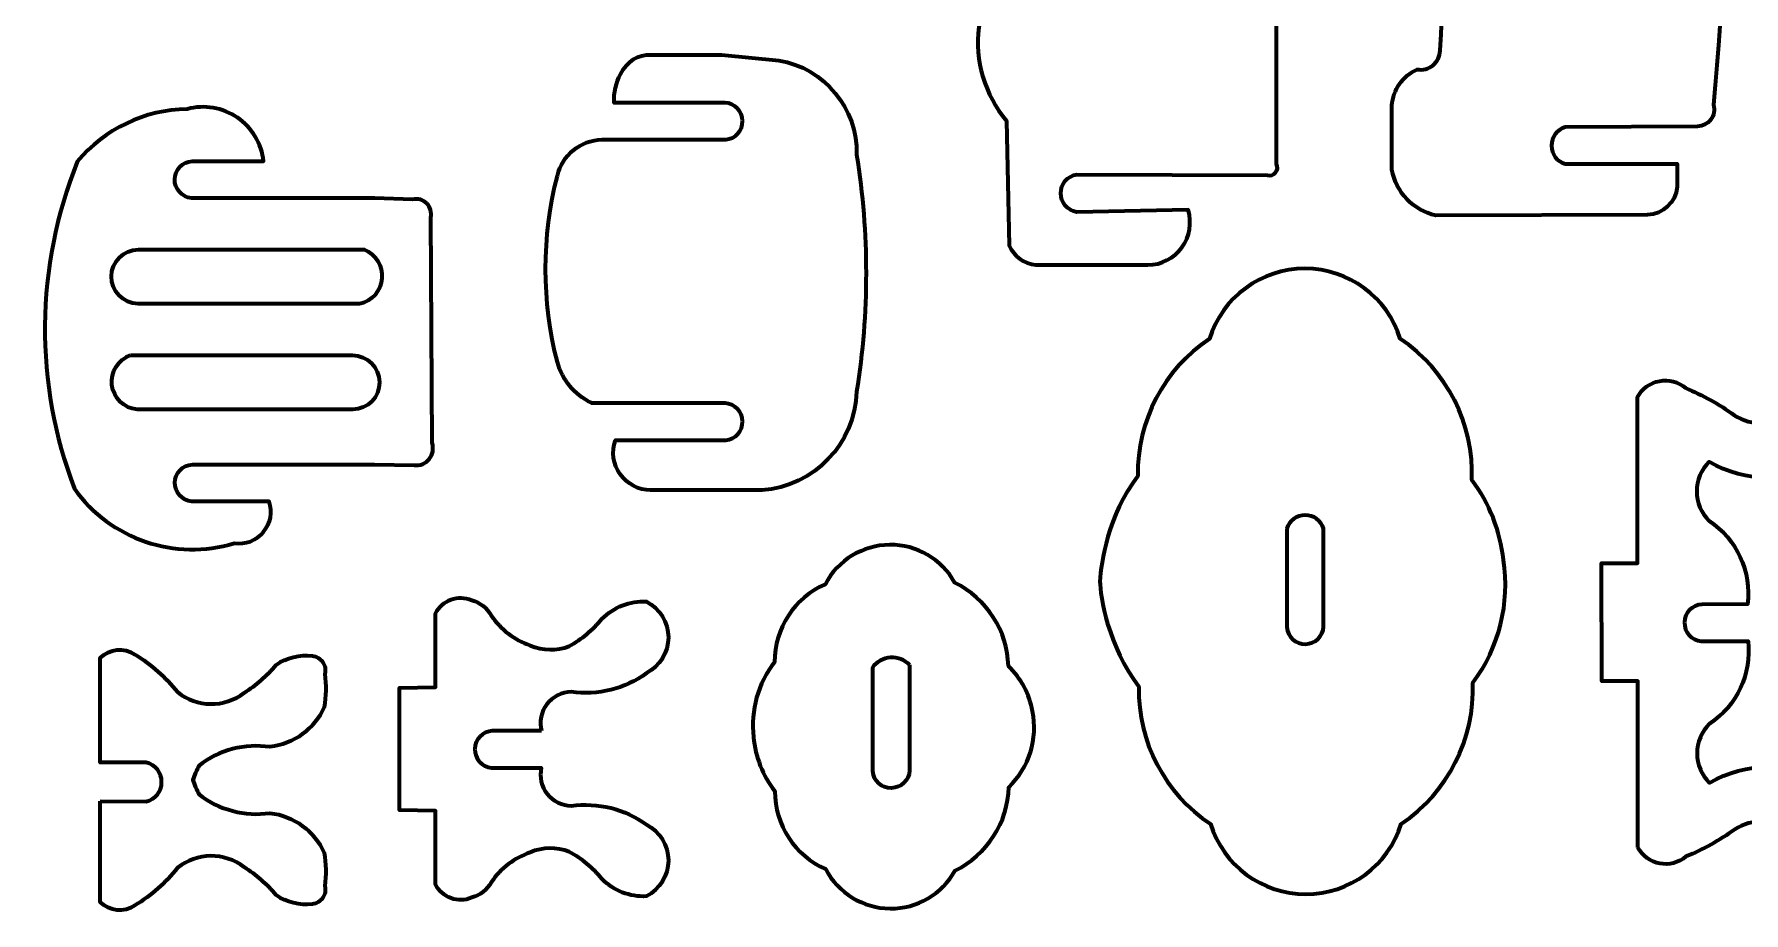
# Model space of a CAD drawing. Header units: centimetres. Extents: x -9.9 to 13.7, y -14.2 to 24.
# Drawn here: x -9.8 to 5.44, y 5.77 to 13.6 of the extents above; entities that cross this region are included whole.
import ezdxf

# ---------------------------------------------------------------- set-up
doc = ezdxf.new("R2010")
doc.units = ezdxf.units.CM
doc.header["$MEASUREMENT"] = 0
doc.layers.add('Laag 1', color=7, linetype='Continuous')

msp = doc.modelspace()

# ---------------------------------------------------------------- linework, layer by layer
at = {"layer": 'Laag 1', "lineweight": 100}
for points, knots in [([(5.16485, 18.62921), (5.17704, 18.67428), (5.16791, 18.72244), (5.1401, 18.75993), (5.1401, 18.75993), (5.11229, 18.79743), (5.06883, 18.82012), (5.02216, 18.82152), (5.02216, 18.82152), (5.02216, 18.82152), (3.84348, 18.82773), (3.84348, 18.82773), (3.84348, 18.82773), (3.7707, 18.84934), (3.72079, 18.91621), (3.72079, 18.99212), (3.72079, 18.99212), (3.72079, 19.06804), (3.7707, 19.13491), (3.84347, 19.15652), (3.84347, 19.15652), (3.84347, 19.15652), (4.84226, 19.15033), (4.84226, 19.15033), (4.84226, 19.15033), (4.84226, 19.15033), (4.84226, 19.36125), (4.84226, 19.36125), (4.84226, 19.36125), (4.82732, 19.49875), (4.71371, 19.6044), (4.5755, 19.60939), (4.5755, 19.60939), (4.5755, 19.60939), (2.68959, 19.61561), (2.68959, 19.61561), (2.68959, 19.61561), (2.48842, 19.57086), (2.3341, 19.40918), (2.29876, 19.20615), (2.29876, 19.20615), (2.29876, 19.20615), (2.29876, 18.63542), (2.29876, 18.63542), (2.29876, 18.63542), (2.30833, 18.49505), (2.39406, 18.37119), (2.52209, 18.31282), (2.52209, 18.31282), (2.57223, 18.32223), (2.62395, 18.309), (2.66342, 18.2767), (2.66342, 18.2767), (2.70291, 18.24442), (2.7261, 18.19633), (2.72681, 18.14532), (2.72681, 18.14532), (2.82583, 16.58358), (2.82615, 15.01714), (2.72778, 13.45536), (2.72778, 13.45536), (2.72707, 13.40435), (2.70387, 13.35627), (2.66439, 13.32397), (2.66439, 13.32397), (2.62492, 13.29168), (2.57319, 13.27846), (2.52306, 13.28786), (2.52306, 13.28786), (2.39504, 13.22949), (2.3093, 13.10565), (2.29973, 12.96527), (2.29973, 12.96527), (2.29973, 12.96527), (2.29973, 12.39455), (2.29973, 12.39455), (2.29973, 12.39455), (2.33506, 12.1915), (2.48938, 12.02983), (2.69056, 11.98509), (2.69056, 11.98509), (2.69056, 11.98509), (4.57647, 11.9913), (4.57647, 11.9913), (4.57647, 11.9913), (4.71468, 11.99628), (4.82828, 12.10195), (4.84323, 12.23944), (4.84323, 12.23944), (4.84323, 12.23944), (4.84323, 12.44417), (4.84323, 12.44417), (4.84323, 12.44417), (4.84323, 12.44417), (3.84444, 12.44417), (3.84444, 12.44417), (3.84444, 12.44417), (3.77167, 12.46578), (3.72176, 12.53265), (3.72176, 12.60856), (3.72176, 12.60856), (3.72176, 12.68448), (3.77167, 12.75135), (3.84444, 12.77296), (3.84444, 12.77296), (3.84444, 12.77296), (5.02314, 12.77916), (5.02314, 12.77916), (5.02314, 12.77916), (5.0698, 12.78057), (5.11325, 12.80326), (5.14106, 12.84075), (5.14106, 12.84075), (5.16889, 12.87826), (5.178, 12.9264), (5.16582, 12.97147), (5.16582, 12.97147), (5.34076, 14.85334), (5.34043, 16.7474), (5.16485, 18.62921)], [0, 0, 0, 0, 0.03225806, 0.03225806, 0.03225806, 0.03225806, 0.06451613, 0.06451613, 0.06451613, 0.06451613, 0.09677419, 0.09677419, 0.09677419, 0.09677419, 0.12903226, 0.12903226, 0.12903226, 0.12903226, 0.16129032, 0.16129032, 0.16129032, 0.16129032, 0.19354839, 0.19354839, 0.19354839, 0.19354839, 0.22580645, 0.22580645, 0.22580645, 0.22580645, 0.25806452, 0.25806452, 0.25806452, 0.25806452, 0.29032258, 0.29032258, 0.29032258, 0.29032258, 0.32258065, 0.32258065, 0.32258065, 0.32258065, 0.35483871, 0.35483871, 0.35483871, 0.35483871, 0.38709677, 0.38709677, 0.38709677, 0.38709677, 0.41935484, 0.41935484, 0.41935484, 0.41935484, 0.4516129, 0.4516129, 0.4516129, 0.4516129, 0.48387097, 0.48387097, 0.48387097, 0.48387097, 0.51612903, 0.51612903, 0.51612903, 0.51612903, 0.5483871, 0.5483871, 0.5483871, 0.5483871, 0.58064516, 0.58064516, 0.58064516, 0.58064516, 0.61290323, 0.61290323, 0.61290323, 0.61290323, 0.64516129, 0.64516129, 0.64516129, 0.64516129, 0.67741935, 0.67741935, 0.67741935, 0.67741935, 0.70967742, 0.70967742, 0.70967742, 0.70967742, 0.74193548, 0.74193548, 0.74193548, 0.74193548, 0.77419355, 0.77419355, 0.77419355, 0.77419355, 0.80645161, 0.80645161, 0.80645161, 0.80645161, 0.83870968, 0.83870968, 0.83870968, 0.83870968, 0.87096774, 0.87096774, 0.87096774, 0.87096774, 0.90322581, 0.90322581, 0.90322581, 0.90322581, 0.93548387, 0.93548387, 0.93548387, 0.93548387, 1, 1, 1, 1]), ([(-1.8701, 15.45294), (-1.88459, 15.81843), (-1.76798, 16.17706), (-1.54131, 16.46413), (-1.54131, 16.46413), (-1.38362, 16.63902), (-1.32524, 16.88186), (-1.38622, 17.10931), (-1.38622, 17.10931), (-1.42219, 17.41073), (-1.33244, 17.71364), (-1.13807, 17.94681), (-1.13807, 17.94681), (-1.13807, 17.94681), (-1.11325, 19.05726), (-1.11325, 19.05726), (-1.11325, 19.05726), (-1.07285, 19.15432), (-0.98218, 19.22113), (-0.87752, 19.23097), (-0.87752, 19.23097), (-0.87752, 19.23097), (0.12128, 19.23098), (0.12128, 19.23098), (0.12128, 19.23098), (0.24095, 19.22994), (0.35313, 19.17253), (0.42396, 19.07606), (0.42396, 19.07606), (0.49478, 18.97959), (0.51595, 18.85536), (0.48109, 18.74088), (0.48109, 18.74088), (0.48109, 18.74088), (-0.5115, 18.75949), (-0.5115, 18.75949), (-0.5115, 18.75949), (-0.59426, 18.74689), (-0.65541, 18.67571), (-0.65541, 18.59199), (-0.65541, 18.59199), (-0.65541, 18.50829), (-0.59427, 18.4371), (-0.5115, 18.42449), (-0.5115, 18.42449), (-0.5115, 18.42449), (1.1883, 18.4307), (1.1883, 18.4307), (1.1883, 18.4307), (1.21494, 18.43758), (1.24314, 18.4283), (1.26048, 18.40695), (1.26048, 18.40695), (1.27784, 18.38561), (1.28114, 18.3561), (1.26895, 18.33143), (1.26895, 18.33143), (1.26895, 18.33143), (1.27116, 12.44368), (1.27116, 12.44368), (1.27116, 12.44368), (1.28334, 12.41901), (1.28003, 12.3895), (1.26269, 12.36816), (1.26269, 12.36816), (1.24534, 12.34682), (1.21714, 12.33753), (1.1905, 12.34441), (1.1905, 12.34441), (1.1905, 12.34441), (-0.50929, 12.35063), (-0.50929, 12.35063), (-0.50929, 12.35063), (-0.59206, 12.33801), (-0.65321, 12.26684), (-0.65321, 12.18311), (-0.65321, 12.18311), (-0.65321, 12.09941), (-0.59206, 12.02822), (-0.5093, 12.01562), (-0.5093, 12.01562), (-0.5093, 12.01562), (0.48329, 12.03424), (0.48329, 12.03424), (0.48329, 12.03424), (0.51816, 11.91974), (0.49699, 11.79551), (0.42616, 11.69904), (0.42616, 11.69904), (0.35533, 11.60258), (0.24315, 11.54516), (0.12348, 11.54414), (0.12348, 11.54414), (0.12348, 11.54414), (-0.87531, 11.54414), (-0.87531, 11.54414), (-0.87531, 11.54414), (-0.97997, 11.55398), (-1.07065, 11.62079), (-1.11105, 11.71784), (-1.11105, 11.71784), (-1.11105, 11.71784), (-1.13587, 12.82831), (-1.13587, 12.82831), (-1.13587, 12.82831), (-1.33023, 13.06147), (-1.41999, 13.36438), (-1.38401, 13.66579), (-1.38401, 13.66579), (-1.32304, 13.89324), (-1.38142, 14.13609), (-1.5391, 14.31097), (-1.5391, 14.31097), (-1.76578, 14.59805), (-1.88239, 14.95668), (-1.8679, 15.32217), (-1.8679, 15.32217), (-1.8679, 15.32217), (-1.8701, 15.45294), (-1.8701, 15.45294)], [0, 0, 0, 0, 0.03225806, 0.03225806, 0.03225806, 0.03225806, 0.06451613, 0.06451613, 0.06451613, 0.06451613, 0.09677419, 0.09677419, 0.09677419, 0.09677419, 0.12903226, 0.12903226, 0.12903226, 0.12903226, 0.16129032, 0.16129032, 0.16129032, 0.16129032, 0.19354839, 0.19354839, 0.19354839, 0.19354839, 0.22580645, 0.22580645, 0.22580645, 0.22580645, 0.25806452, 0.25806452, 0.25806452, 0.25806452, 0.29032258, 0.29032258, 0.29032258, 0.29032258, 0.32258065, 0.32258065, 0.32258065, 0.32258065, 0.35483871, 0.35483871, 0.35483871, 0.35483871, 0.38709677, 0.38709677, 0.38709677, 0.38709677, 0.41935484, 0.41935484, 0.41935484, 0.41935484, 0.4516129, 0.4516129, 0.4516129, 0.4516129, 0.48387097, 0.48387097, 0.48387097, 0.48387097, 0.51612903, 0.51612903, 0.51612903, 0.51612903, 0.5483871, 0.5483871, 0.5483871, 0.5483871, 0.58064516, 0.58064516, 0.58064516, 0.58064516, 0.61290323, 0.61290323, 0.61290323, 0.61290323, 0.64516129, 0.64516129, 0.64516129, 0.64516129, 0.67741935, 0.67741935, 0.67741935, 0.67741935, 0.70967742, 0.70967742, 0.70967742, 0.70967742, 0.74193548, 0.74193548, 0.74193548, 0.74193548, 0.77419355, 0.77419355, 0.77419355, 0.77419355, 0.80645161, 0.80645161, 0.80645161, 0.80645161, 0.83870968, 0.83870968, 0.83870968, 0.83870968, 0.87096774, 0.87096774, 0.87096774, 0.87096774, 0.90322581, 0.90322581, 0.90322581, 0.90322581, 0.93548387, 0.93548387, 0.93548387, 0.93548387, 1, 1, 1, 1]), ([(-4.74239, 12.6613), (-4.74239, 12.6613), (-3.63814, 12.6613), (-3.63814, 12.6613), (-3.63814, 12.6613), (-3.55218, 12.6693), (-3.48695, 12.74225), (-3.48858, 12.82857), (-3.48858, 12.82857), (-3.4902, 12.91489), (-3.55815, 12.98533), (-3.64435, 12.99008), (-3.64435, 12.99008), (-3.64435, 12.99008), (-4.63366, 12.9901), (-4.63366, 12.9901), (-4.63366, 12.9901), (-4.63689, 13.07957), (-4.61791, 13.16942), (-4.57789, 13.24482), (-4.57789, 13.24482), (-4.5165, 13.3605), (-4.41441, 13.42553), (-4.30816, 13.41741), (-4.30816, 13.41741), (-4.30816, 13.41741), (-3.67537, 13.41815), (-3.67537, 13.41815), (-3.67537, 13.41815), (-3.67537, 13.41815), (-3.16667, 13.36852), (-3.16667, 13.36852), (-3.16667, 13.36852), (-2.75771, 13.29881), (-2.46186, 12.93954), (-2.47186, 12.52481), (-2.47186, 12.52481), (-2.36059, 11.82614), (-2.36059, 11.11424), (-2.47186, 10.41556), (-2.47186, 10.41556), (-2.48653, 9.94942), (-2.85047, 9.56942), (-3.31555, 9.53464), (-3.31555, 9.53464), (-3.31555, 9.53464), (-4.30814, 9.53464), (-4.30814, 9.53464), (-4.30814, 9.53464), (-4.41636, 9.53587), (-4.51741, 9.58901), (-4.57974, 9.67748), (-4.57974, 9.67748), (-4.64208, 9.76596), (-4.65813, 9.87898), (-4.62287, 9.98131), (-4.62287, 9.98131), (-4.62287, 9.98131), (-3.63814, 9.98131), (-3.63814, 9.98131), (-3.63814, 9.98131), (-3.55218, 9.98932), (-3.48695, 10.06227), (-3.48858, 10.14858), (-3.48858, 10.14858), (-3.4902, 10.23491), (-3.55815, 10.30535), (-3.64435, 10.3101), (-3.64435, 10.3101), (-3.64435, 10.3101), (-4.83241, 10.31012), (-4.83241, 10.31012), (-4.83241, 10.31012), (-4.83241, 10.31012), (-4.84165, 10.31631), (-4.84165, 10.31631), (-4.84165, 10.31631), (-4.98796, 10.38795), (-5.09643, 10.51899), (-5.13943, 10.67612), (-5.13943, 10.67612), (-5.27965, 11.22144), (-5.27965, 11.79337), (-5.13943, 12.3387), (-5.13943, 12.3387), (-5.09621, 12.52424), (-4.93285, 12.65697), (-4.7424, 12.66129)], [0, 0, 0, 0, 0.04347826, 0.04347826, 0.04347826, 0.04347826, 0.08695652, 0.08695652, 0.08695652, 0.08695652, 0.13043478, 0.13043478, 0.13043478, 0.13043478, 0.17391304, 0.17391304, 0.17391304, 0.17391304, 0.2173913, 0.2173913, 0.2173913, 0.2173913, 0.26086957, 0.26086957, 0.26086957, 0.26086957, 0.30434783, 0.30434783, 0.30434783, 0.30434783, 0.34782609, 0.34782609, 0.34782609, 0.34782609, 0.39130435, 0.39130435, 0.39130435, 0.39130435, 0.43478261, 0.43478261, 0.43478261, 0.43478261, 0.47826087, 0.47826087, 0.47826087, 0.47826087, 0.52173913, 0.52173913, 0.52173913, 0.52173913, 0.56521739, 0.56521739, 0.56521739, 0.56521739, 0.60869565, 0.60869565, 0.60869565, 0.60869565, 0.65217391, 0.65217391, 0.65217391, 0.65217391, 0.69565217, 0.69565217, 0.69565217, 0.69565217, 0.73913043, 0.73913043, 0.73913043, 0.73913043, 0.7826087, 0.7826087, 0.7826087, 0.7826087, 0.82608696, 0.82608696, 0.82608696, 0.82608696, 0.86956522, 0.86956522, 0.86956522, 0.86956522, 0.91304348, 0.91304348, 0.91304348, 0.91304348, 1, 1, 1, 1]), ([(-6.77099, 9.7642), (-6.77099, 9.7642), (-8.39325, 9.7642), (-8.39325, 9.7642), (-8.39325, 9.7642), (-8.47945, 9.75943), (-8.54739, 9.68898), (-8.54902, 9.60266), (-8.54902, 9.60266), (-8.55065, 9.51635), (-8.48542, 9.44339), (-8.39945, 9.43539), (-8.39945, 9.43539), (-8.39945, 9.43539), (-7.70774, 9.43539), (-7.70774, 9.43539), (-7.70774, 9.43539), (-7.67618, 9.34176), (-7.69548, 9.23844), (-7.75874, 9.16253), (-7.75874, 9.16253), (-7.822, 9.08663), (-7.92014, 9.049), (-8.01793, 9.06316), (-8.01793, 9.06316), (-8.54809, 8.90207), (-9.12198, 9.09667), (-9.44477, 9.54705), (-9.44477, 9.54705), (-9.80308, 10.48758), (-9.79422, 11.52849), (-9.41996, 12.46277), (-9.41996, 12.46277), (-9.17801, 12.75586), (-8.81977, 12.92817), (-8.43978, 12.93425), (-8.43978, 12.93425), (-8.28659, 12.97527), (-8.12313, 12.94745), (-7.99214, 12.85805), (-7.99214, 12.85805), (-7.86115, 12.76866), (-7.77567, 12.62658), (-7.75803, 12.46897), (-7.75803, 12.46897), (-7.75803, 12.46897), (-8.3948, 12.46898), (-8.3948, 12.46898), (-8.3948, 12.46898), (-8.481, 12.46424), (-8.54894, 12.39377), (-8.55057, 12.30746), (-8.55057, 12.30746), (-8.5522, 12.22115), (-8.48697, 12.14818), (-8.40101, 12.14018), (-8.40101, 12.14018), (-8.40101, 12.14018), (-6.76634, 12.14019), (-6.76634, 12.14019), (-6.76634, 12.14019), (-6.76634, 12.14019), (-6.42979, 12.12779), (-6.42979, 12.12779), (-6.42979, 12.12779), (-6.38455, 12.13854), (-6.33696, 12.12508), (-6.30408, 12.09219), (-6.30408, 12.09219), (-6.27119, 12.05932), (-6.25773, 12.01172), (-6.2685, 11.96648), (-6.2685, 11.96648), (-6.2685, 11.96648), (-6.25609, 9.9565), (-6.25609, 9.9565), (-6.25609, 9.9565), (-6.23951, 9.90733), (-6.2493, 9.85306), (-6.28203, 9.81278), (-6.28203, 9.81278), (-6.31476, 9.77251), (-6.36585, 9.75181), (-6.41738, 9.75798), (-6.41738, 9.75798), (-6.41738, 9.75798), (-6.77099, 9.7642), (-6.77099, 9.7642)], [0, 0, 0, 0, 0.04347826, 0.04347826, 0.04347826, 0.04347826, 0.08695652, 0.08695652, 0.08695652, 0.08695652, 0.13043478, 0.13043478, 0.13043478, 0.13043478, 0.17391304, 0.17391304, 0.17391304, 0.17391304, 0.2173913, 0.2173913, 0.2173913, 0.2173913, 0.26086957, 0.26086957, 0.26086957, 0.26086957, 0.30434783, 0.30434783, 0.30434783, 0.30434783, 0.34782609, 0.34782609, 0.34782609, 0.34782609, 0.39130435, 0.39130435, 0.39130435, 0.39130435, 0.43478261, 0.43478261, 0.43478261, 0.43478261, 0.47826087, 0.47826087, 0.47826087, 0.47826087, 0.52173913, 0.52173913, 0.52173913, 0.52173913, 0.56521739, 0.56521739, 0.56521739, 0.56521739, 0.60869565, 0.60869565, 0.60869565, 0.60869565, 0.65217391, 0.65217391, 0.65217391, 0.65217391, 0.69565217, 0.69565217, 0.69565217, 0.69565217, 0.73913043, 0.73913043, 0.73913043, 0.73913043, 0.7826087, 0.7826087, 0.7826087, 0.7826087, 0.82608696, 0.82608696, 0.82608696, 0.82608696, 0.86956522, 0.86956522, 0.86956522, 0.86956522, 0.91304348, 0.91304348, 0.91304348, 0.91304348, 1, 1, 1, 1]), ([(-6.90127, 11.19723), (-6.90127, 11.19723), (-8.87714, 11.19723), (-8.87714, 11.19723), (-8.87714, 11.19723), (-9.00986, 11.19934), (-9.1161, 11.30797), (-9.11525, 11.4407), (-9.11525, 11.4407), (-9.1144, 11.57345), (-9.00677, 11.68071), (-8.87403, 11.68111), (-8.87403, 11.68111), (-8.87403, 11.68111), (-6.8616, 11.68112), (-6.8616, 11.68112), (-6.8616, 11.68112), (-6.75851, 11.63935), (-6.69452, 11.53544), (-6.7036, 11.42459), (-6.7036, 11.42459), (-6.71269, 11.31374), (-6.79276, 11.22164), (-6.90127, 11.19722)], [0, 0, 0, 0, 0.14285714, 0.14285714, 0.14285714, 0.14285714, 0.28571429, 0.28571429, 0.28571429, 0.28571429, 0.42857143, 0.42857143, 0.42857143, 0.42857143, 0.57142857, 0.57142857, 0.57142857, 0.57142857, 0.71428571, 0.71428571, 0.71428571, 0.71428571, 1, 1, 1, 1]), ([(-0.30367, 8.72208), (-0.30367, 8.58859), (-0.22742, 8.13797), (0.04307, 7.78053), (0.04307, 7.78053), (0.03394, 7.29091), (0.27477, 6.83031), (0.68211, 6.55841), (0.68211, 6.55841), (0.7979, 6.18629), (1.14232, 5.93273), (1.53209, 5.93273), (1.53209, 5.93273), (1.92186, 5.93274), (2.26628, 6.18627), (2.38207, 6.55841), (2.38207, 6.55841), (2.79767, 6.84022), (3.03908, 7.31596), (3.0211, 7.81775), (3.0211, 7.81775), (3.25521, 8.13161), (3.35335, 8.52635), (3.29348, 8.91327), (3.29348, 8.91327), (3.26509, 9.17176), (3.16814, 9.41794), (3.01266, 9.62638), (3.01266, 9.62638), (3.03065, 10.12817), (2.78923, 10.60391), (2.37363, 10.88572), (2.37363, 10.88572), (2.25784, 11.25788), (1.91341, 11.5114), (1.52364, 11.5114), (1.52364, 11.5114), (1.13388, 11.5114), (0.78945, 11.25786), (0.67366, 10.88572), (0.67366, 10.88572), (0.26633, 10.61383), (0.02549, 10.15324), (0.03463, 9.6636), (0.03463, 9.6636), (-0.23586, 9.30616), (-0.29257, 8.89256), (-0.30368, 8.72206)], [0, 0, 0, 0, 0.07692308, 0.07692308, 0.07692308, 0.07692308, 0.15384615, 0.15384615, 0.15384615, 0.15384615, 0.23076923, 0.23076923, 0.23076923, 0.23076923, 0.30769231, 0.30769231, 0.30769231, 0.30769231, 0.38461538, 0.38461538, 0.38461538, 0.38461538, 0.46153846, 0.46153846, 0.46153846, 0.46153846, 0.53846154, 0.53846154, 0.53846154, 0.53846154, 0.61538462, 0.61538462, 0.61538462, 0.61538462, 0.69230769, 0.69230769, 0.69230769, 0.69230769, 0.76923077, 0.76923077, 0.76923077, 0.76923077, 0.84615385, 0.84615385, 0.84615385, 0.84615385, 1, 1, 1, 1]), ([(-8.94326, 10.73817), (-8.94326, 10.73817), (-6.96641, 10.73817), (-6.96641, 10.73817), (-6.96641, 10.73817), (-6.83367, 10.73775), (-6.72604, 10.63048), (-6.72519, 10.49775), (-6.72519, 10.49775), (-6.72434, 10.36503), (-6.83059, 10.25637), (-6.96331, 10.25427), (-6.96331, 10.25427), (-6.96331, 10.25427), (-8.88644, 10.25428), (-8.88644, 10.25428), (-8.88644, 10.25428), (-9.00309, 10.26577), (-9.09599, 10.35693), (-9.10966, 10.47334), (-9.10966, 10.47334), (-9.12333, 10.58976), (-9.05407, 10.69996), (-8.94326, 10.73815)], [0, 0, 0, 0, 0.14285714, 0.14285714, 0.14285714, 0.14285714, 0.28571429, 0.28571429, 0.28571429, 0.28571429, 0.42857143, 0.42857143, 0.42857143, 0.42857143, 0.57142857, 0.57142857, 0.57142857, 0.57142857, 0.71428571, 0.71428571, 0.71428571, 0.71428571, 1, 1, 1, 1]), ([(4.49213, 6.34825), (4.5322, 6.27376), (4.60378, 6.22137), (4.6869, 6.20571), (4.6869, 6.20571), (4.77002, 6.19006), (4.85575, 6.2128), (4.92018, 6.26759), (4.92018, 6.26759), (5.07369, 6.33143), (5.21938, 6.41259), (5.35443, 6.50953), (5.35443, 6.50953), (5.50954, 6.61134), (5.71262, 6.6013), (5.85693, 6.48472), (5.85693, 6.48472), (5.91955, 6.39959), (5.99018, 6.32064), (6.06786, 6.24898), (6.06786, 6.24898), (6.10345, 6.20496), (6.15703, 6.17938), (6.21364, 6.17938), (6.21364, 6.17938), (6.27026, 6.17938), (6.32383, 6.20496), (6.35943, 6.24898), (6.35943, 6.24898), (6.43795, 6.49208), (6.36767, 6.75861), (6.17952, 6.93138), (6.17952, 6.93138), (5.85432, 7.11785), (5.45408, 7.11547), (5.1311, 6.92518), (5.1311, 6.92518), (5.05987, 6.99441), (5.01967, 7.08951), (5.01967, 7.18884), (5.01967, 7.18884), (5.01967, 7.28817), (5.05987, 7.38327), (5.1311, 7.45249), (5.1311, 7.45249), (5.3746, 7.61387), (5.50686, 7.89827), (5.47333, 8.18845), (5.47333, 8.18845), (5.47333, 8.18845), (5.05629, 8.18846), (5.05629, 8.18846), (5.05629, 8.18846), (4.97032, 8.19646), (4.90509, 8.26941), (4.90672, 8.35573), (4.90672, 8.35573), (4.90835, 8.44205), (4.97629, 8.51249), (5.06249, 8.51724), (5.06249, 8.51724), (5.06249, 8.51724), (5.46883, 8.51726), (5.46883, 8.51726), (5.46883, 8.51726), (5.50594, 8.81009), (5.37369, 9.09862), (5.12763, 9.26168), (5.12763, 9.26168), (5.0564, 9.33091), (5.0162, 9.42601), (5.0162, 9.52534), (5.0162, 9.52534), (5.0162, 9.62468), (5.05639, 9.71977), (5.12763, 9.78899), (5.12763, 9.78899), (5.4506, 9.59872), (5.85084, 9.59634), (6.17605, 9.78279), (6.17605, 9.78279), (6.3642, 9.95557), (6.43447, 10.22211), (6.35595, 10.46519), (6.35595, 10.46519), (6.32036, 10.50923), (6.26678, 10.5348), (6.21016, 10.5348), (6.21016, 10.5348), (6.15356, 10.53481), (6.09997, 10.50922), (6.06438, 10.46519), (6.06438, 10.46519), (5.9867, 10.39354), (5.91607, 10.31459), (5.85346, 10.22945), (5.85346, 10.22945), (5.70915, 10.11289), (5.50606, 10.10285), (5.35096, 10.20464), (5.35096, 10.20464), (5.21591, 10.30159), (5.07021, 10.38275), (4.9167, 10.44658), (4.9167, 10.44658), (4.85228, 10.50139), (4.76654, 10.52412), (4.68342, 10.50846), (4.68342, 10.50846), (4.60031, 10.49282), (4.52872, 10.44042), (4.48865, 10.36593), (4.48865, 10.36593), (4.48865, 10.36593), (4.48866, 8.88327), (4.48866, 8.88327), (4.48866, 8.88327), (4.48866, 8.88327), (4.16607, 8.88327), (4.16607, 8.88327), (4.16607, 8.88327), (4.16607, 8.88327), (4.16954, 7.83092), (4.16954, 7.83092), (4.16954, 7.83092), (4.16954, 7.83092), (4.49213, 7.83092), (4.49213, 7.83092), (4.49213, 7.83092), (4.49213, 7.83092), (4.49213, 6.34825), (4.49213, 6.34825)], [0, 0, 0, 0, 0.02941176, 0.02941176, 0.02941176, 0.02941176, 0.05882353, 0.05882353, 0.05882353, 0.05882353, 0.08823529, 0.08823529, 0.08823529, 0.08823529, 0.11764706, 0.11764706, 0.11764706, 0.11764706, 0.14705882, 0.14705882, 0.14705882, 0.14705882, 0.17647059, 0.17647059, 0.17647059, 0.17647059, 0.20588235, 0.20588235, 0.20588235, 0.20588235, 0.23529412, 0.23529412, 0.23529412, 0.23529412, 0.26470588, 0.26470588, 0.26470588, 0.26470588, 0.29411765, 0.29411765, 0.29411765, 0.29411765, 0.32352941, 0.32352941, 0.32352941, 0.32352941, 0.35294118, 0.35294118, 0.35294118, 0.35294118, 0.38235294, 0.38235294, 0.38235294, 0.38235294, 0.41176471, 0.41176471, 0.41176471, 0.41176471, 0.44117647, 0.44117647, 0.44117647, 0.44117647, 0.47058824, 0.47058824, 0.47058824, 0.47058824, 0.5, 0.5, 0.5, 0.5, 0.52941176, 0.52941176, 0.52941176, 0.52941176, 0.55882353, 0.55882353, 0.55882353, 0.55882353, 0.58823529, 0.58823529, 0.58823529, 0.58823529, 0.61764706, 0.61764706, 0.61764706, 0.61764706, 0.64705882, 0.64705882, 0.64705882, 0.64705882, 0.67647059, 0.67647059, 0.67647059, 0.67647059, 0.70588235, 0.70588235, 0.70588235, 0.70588235, 0.73529412, 0.73529412, 0.73529412, 0.73529412, 0.76470588, 0.76470588, 0.76470588, 0.76470588, 0.79411765, 0.79411765, 0.79411765, 0.79411765, 0.82352941, 0.82352941, 0.82352941, 0.82352941, 0.85294118, 0.85294118, 0.85294118, 0.85294118, 0.88235294, 0.88235294, 0.88235294, 0.88235294, 0.91176471, 0.91176471, 0.91176471, 0.91176471, 0.94117647, 0.94117647, 0.94117647, 0.94117647, 1, 1, 1, 1]), ([(1.36201, 9.19248), (1.38489, 9.26398), (1.45134, 9.31248), (1.5264, 9.31248), (1.5264, 9.31248), (1.60147, 9.31249), (1.66792, 9.26397), (1.6908, 9.19247), (1.6908, 9.19247), (1.6908, 9.19247), (1.69081, 8.31874), (1.69081, 8.31874), (1.69081, 8.31874), (1.68605, 8.23254), (1.6156, 8.16458), (1.52928, 8.16295), (1.52928, 8.16295), (1.44297, 8.16134), (1.37001, 8.22656), (1.36201, 8.31252), (1.36201, 8.31252), (1.36201, 8.31252), (1.36201, 9.19248), (1.36201, 9.19248)], [0, 0, 0, 0, 0.14285714, 0.14285714, 0.14285714, 0.14285714, 0.28571429, 0.28571429, 0.28571429, 0.28571429, 0.42857143, 0.42857143, 0.42857143, 0.42857143, 0.57142857, 0.57142857, 0.57142857, 0.57142857, 0.71428571, 0.71428571, 0.71428571, 0.71428571, 1, 1, 1, 1]), ([(-3.39053, 7.33272), (-3.37526, 7.15712), (-3.30934, 6.98972), (-3.20078, 6.85085), (-3.20078, 6.85085), (-3.20078, 6.54983), (-3.02353, 6.27706), (-2.74791, 6.15603), (-2.74791, 6.15603), (-2.63609, 5.94234), (-2.41586, 5.80739), (-2.17468, 5.8048), (-2.17468, 5.8048), (-1.93351, 5.8022), (-1.71042, 5.93238), (-1.59403, 6.14363), (-1.59403, 6.14363), (-1.30843, 6.28329), (-1.12428, 6.57026), (-1.11635, 6.88807), (-1.11635, 6.88807), (-0.93414, 7.06223), (-0.85408, 7.3177), (-0.9043, 7.56469), (-0.9043, 7.56469), (-0.93182, 7.71759), (-1.00716, 7.85778), (-1.11946, 7.96512), (-1.11946, 7.96512), (-1.12739, 8.28294), (-1.31154, 8.56991), (-1.59714, 8.70956), (-1.59714, 8.70956), (-1.71353, 8.92082), (-1.93662, 9.05098), (-2.17779, 9.04839), (-2.17779, 9.04839), (-2.41897, 9.04579), (-2.6392, 8.91085), (-2.75102, 8.69715), (-2.75102, 8.69715), (-3.02664, 8.57613), (-3.20389, 8.30336), (-3.20389, 8.00234), (-3.20389, 8.00234), (-3.35222, 7.8126), (-3.41933, 7.57182), (-3.39053, 7.33271)], [0, 0, 0, 0, 0.07692308, 0.07692308, 0.07692308, 0.07692308, 0.15384615, 0.15384615, 0.15384615, 0.15384615, 0.23076923, 0.23076923, 0.23076923, 0.23076923, 0.30769231, 0.30769231, 0.30769231, 0.30769231, 0.38461538, 0.38461538, 0.38461538, 0.38461538, 0.46153846, 0.46153846, 0.46153846, 0.46153846, 0.53846154, 0.53846154, 0.53846154, 0.53846154, 0.61538462, 0.61538462, 0.61538462, 0.61538462, 0.69230769, 0.69230769, 0.69230769, 0.69230769, 0.76923077, 0.76923077, 0.76923077, 0.76923077, 0.84615385, 0.84615385, 0.84615385, 0.84615385, 1, 1, 1, 1]), ([(-5.28137, 7.38819), (-5.28137, 7.38819), (-5.71947, 7.38819), (-5.71947, 7.38819), (-5.71947, 7.38819), (-5.80568, 7.38342), (-5.87362, 7.31298), (-5.87524, 7.22666), (-5.87524, 7.22666), (-5.87687, 7.14036), (-5.81164, 7.06738), (-5.72568, 7.05938), (-5.72568, 7.05938), (-5.72568, 7.05938), (-5.28338, 7.05939), (-5.28338, 7.05939), (-5.28338, 7.05939), (-5.30165, 6.97756), (-5.28207, 6.89184), (-5.23007, 6.82607), (-5.23007, 6.82607), (-5.17807, 6.76031), (-5.0992, 6.72146), (-5.01536, 6.72035), (-5.01536, 6.72035), (-4.77878, 6.75301), (-4.53874, 6.69299), (-4.34536, 6.55286), (-4.34536, 6.55286), (-4.22561, 6.49133), (-4.15033, 6.368), (-4.15033, 6.23337), (-4.15033, 6.23337), (-4.15033, 6.09874), (-4.22561, 5.97541), (-4.34536, 5.91388), (-4.34536, 5.91388), (-4.49389, 5.90587), (-4.63863, 5.9624), (-4.7424, 6.06897), (-4.7424, 6.06897), (-4.82355, 6.1672), (-4.92246, 6.24927), (-5.03397, 6.31091), (-5.03397, 6.31091), (-5.14603, 6.35492), (-5.27096, 6.35267), (-5.38137, 6.30471), (-5.38137, 6.30471), (-5.5233, 6.25632), (-5.64538, 6.16258), (-5.72878, 6.03795), (-5.72878, 6.03795), (-5.76694, 5.9718), (-5.82916, 5.9229), (-5.90248, 5.90147), (-5.90248, 5.90147), (-6.02423, 5.84829), (-6.16629, 5.90019), (-6.22507, 6.01934), (-6.22507, 6.01934), (-6.22507, 6.01934), (-6.22507, 6.67693), (-6.22507, 6.67693), (-6.22507, 6.67693), (-6.22507, 6.67693), (-6.54766, 6.68314), (-6.54766, 6.68314), (-6.54766, 6.68314), (-6.54766, 6.68314), (-6.54766, 7.77282), (-6.54766, 7.77282), (-6.54766, 7.77282), (-6.54766, 7.77282), (-6.22507, 7.77901), (-6.22507, 7.77901), (-6.22507, 7.77901), (-6.22507, 7.77901), (-6.22507, 8.43661), (-6.22507, 8.43661), (-6.22507, 8.43661), (-6.16628, 8.55575), (-6.02423, 8.60765), (-5.90248, 8.55446), (-5.90248, 8.55446), (-5.82916, 8.53305), (-5.76694, 8.48415), (-5.72878, 8.41798), (-5.72878, 8.41798), (-5.64538, 8.29336), (-5.52331, 8.19962), (-5.38137, 8.15123), (-5.38137, 8.15123), (-5.27096, 8.10327), (-5.14603, 8.10103), (-5.03397, 8.14502), (-5.03397, 8.14502), (-4.92246, 8.20668), (-4.82355, 8.28874), (-4.7424, 8.38697), (-4.7424, 8.38697), (-4.63863, 8.49354), (-4.49389, 8.55007), (-4.34536, 8.54206), (-4.34536, 8.54206), (-4.22561, 8.48054), (-4.15033, 8.3572), (-4.15033, 8.22257), (-4.15033, 8.22257), (-4.15033, 8.08794), (-4.22561, 7.96461), (-4.34536, 7.90308), (-4.34536, 7.90308), (-4.53874, 7.76295), (-4.77878, 7.70293), (-5.01536, 7.73558), (-5.01536, 7.73558), (-5.1007, 7.73446), (-5.18082, 7.69424), (-5.23271, 7.62647), (-5.23271, 7.62647), (-5.2846, 7.5587), (-5.30254, 7.47087), (-5.28137, 7.38818)], [0, 0, 0, 0, 0.03125, 0.03125, 0.03125, 0.03125, 0.0625, 0.0625, 0.0625, 0.0625, 0.09375, 0.09375, 0.09375, 0.09375, 0.125, 0.125, 0.125, 0.125, 0.15625, 0.15625, 0.15625, 0.15625, 0.1875, 0.1875, 0.1875, 0.1875, 0.21875, 0.21875, 0.21875, 0.21875, 0.25, 0.25, 0.25, 0.25, 0.28125, 0.28125, 0.28125, 0.28125, 0.3125, 0.3125, 0.3125, 0.3125, 0.34375, 0.34375, 0.34375, 0.34375, 0.375, 0.375, 0.375, 0.375, 0.40625, 0.40625, 0.40625, 0.40625, 0.4375, 0.4375, 0.4375, 0.4375, 0.46875, 0.46875, 0.46875, 0.46875, 0.5, 0.5, 0.5, 0.5, 0.53125, 0.53125, 0.53125, 0.53125, 0.5625, 0.5625, 0.5625, 0.5625, 0.59375, 0.59375, 0.59375, 0.59375, 0.625, 0.625, 0.625, 0.625, 0.65625, 0.65625, 0.65625, 0.65625, 0.6875, 0.6875, 0.6875, 0.6875, 0.71875, 0.71875, 0.71875, 0.71875, 0.75, 0.75, 0.75, 0.75, 0.78125, 0.78125, 0.78125, 0.78125, 0.8125, 0.8125, 0.8125, 0.8125, 0.84375, 0.84375, 0.84375, 0.84375, 0.875, 0.875, 0.875, 0.875, 0.90625, 0.90625, 0.90625, 0.90625, 0.9375, 0.9375, 0.9375, 0.9375, 1, 1, 1, 1]), ([(-9.21524, 6.76239), (-9.21524, 6.76239), (-9.21524, 5.86208), (-9.21524, 5.86208), (-9.21524, 5.86208), (-9.13244, 5.77915), (-9.00263, 5.76617), (-8.90505, 5.83106), (-8.90505, 5.83106), (-8.76059, 5.92014), (-8.63257, 6.03346), (-8.52663, 6.16606), (-8.52663, 6.16606), (-8.35376, 6.3065), (-8.10684, 6.30907), (-7.93108, 6.17226), (-7.93108, 6.17226), (-7.82331, 6.10533), (-7.72697, 6.02154), (-7.64571, 5.92411), (-7.64571, 5.92411), (-7.55168, 5.85865), (-7.4369, 5.82995), (-7.32312, 5.84347), (-7.32312, 5.84347), (-7.28609, 5.8484), (-7.25287, 5.86871), (-7.23161, 5.89942), (-7.23161, 5.89942), (-7.21035, 5.93013), (-7.20303, 5.96837), (-7.21145, 6.00476), (-7.21145, 6.00476), (-7.20068, 6.10388), (-7.20277, 6.20396), (-7.21766, 6.30254), (-7.21766, 6.30254), (-7.30618, 6.49678), (-7.48958, 6.63081), (-7.70154, 6.65614), (-7.70154, 6.65614), (-7.92654, 6.62236), (-8.15551, 6.68295), (-8.33432, 6.82364), (-8.33432, 6.82364), (-8.35633, 6.86421), (-8.37437, 6.90679), (-8.3882, 6.95082), (-8.3882, 6.95082), (-8.37437, 6.99486), (-8.35633, 7.03743), (-8.33432, 7.078), (-8.33432, 7.078), (-8.15551, 7.2187), (-7.92654, 7.2793), (-7.70154, 7.24549), (-7.70154, 7.24549), (-7.48958, 7.27083), (-7.30618, 7.40485), (-7.21766, 7.5991), (-7.21766, 7.5991), (-7.20277, 7.69769), (-7.20068, 7.79777), (-7.21145, 7.89688), (-7.21145, 7.89688), (-7.20303, 7.93327), (-7.21035, 7.97152), (-7.23161, 8.00222), (-7.23161, 8.00222), (-7.25287, 8.03295), (-7.2861, 8.05325), (-7.32312, 8.05817), (-7.32312, 8.05817), (-7.43689, 8.0717), (-7.55168, 8.04299), (-7.64571, 7.97752), (-7.64571, 7.97752), (-7.72697, 7.88011), (-7.82331, 7.79632), (-7.93108, 7.72938), (-7.93108, 7.72938), (-8.10684, 7.59258), (-8.35376, 7.59514), (-8.52663, 7.73558), (-8.52663, 7.73558), (-8.63257, 7.86819), (-8.76059, 7.9815), (-8.90505, 8.07058), (-8.90505, 8.07058), (-9.00263, 8.13548), (-9.13244, 8.12249), (-9.21524, 8.03956), (-9.21524, 8.03956), (-9.21524, 8.03956), (-9.21524, 7.12764), (-9.21524, 7.12764), (-9.21524, 7.12764), (-9.21524, 7.12764), (-9.21492, 7.10593), (-9.21492, 7.10593), (-9.21492, 7.10593), (-9.21492, 7.10593), (-8.80422, 7.10593), (-8.80422, 7.10593), (-8.80422, 7.10593), (-8.72373, 7.08682), (-8.66691, 7.01493), (-8.66691, 6.93221), (-8.66691, 6.93221), (-8.66691, 6.84951), (-8.72373, 6.7776), (-8.80422, 6.75851), (-8.80422, 6.75851), (-8.80422, 6.75851), (-9.21524, 6.76239), (-9.21524, 6.76239)], [0, 0, 0, 0, 0.03333333, 0.03333333, 0.03333333, 0.03333333, 0.06666667, 0.06666667, 0.06666667, 0.06666667, 0.1, 0.1, 0.1, 0.1, 0.13333333, 0.13333333, 0.13333333, 0.13333333, 0.16666667, 0.16666667, 0.16666667, 0.16666667, 0.2, 0.2, 0.2, 0.2, 0.23333333, 0.23333333, 0.23333333, 0.23333333, 0.26666667, 0.26666667, 0.26666667, 0.26666667, 0.3, 0.3, 0.3, 0.3, 0.33333333, 0.33333333, 0.33333333, 0.33333333, 0.36666667, 0.36666667, 0.36666667, 0.36666667, 0.4, 0.4, 0.4, 0.4, 0.43333333, 0.43333333, 0.43333333, 0.43333333, 0.46666667, 0.46666667, 0.46666667, 0.46666667, 0.5, 0.5, 0.5, 0.5, 0.53333333, 0.53333333, 0.53333333, 0.53333333, 0.56666667, 0.56666667, 0.56666667, 0.56666667, 0.6, 0.6, 0.6, 0.6, 0.63333333, 0.63333333, 0.63333333, 0.63333333, 0.66666667, 0.66666667, 0.66666667, 0.66666667, 0.7, 0.7, 0.7, 0.7, 0.73333333, 0.73333333, 0.73333333, 0.73333333, 0.76666667, 0.76666667, 0.76666667, 0.76666667, 0.8, 0.8, 0.8, 0.8, 0.83333333, 0.83333333, 0.83333333, 0.83333333, 0.86666667, 0.86666667, 0.86666667, 0.86666667, 0.9, 0.9, 0.9, 0.9, 0.93333333, 0.93333333, 0.93333333, 0.93333333, 1, 1, 1, 1]), ([(-2.00038, 7.9778), (-2.04384, 8.02495), (-2.10641, 8.04977), (-2.17038, 8.04524), (-2.17038, 8.04524), (-2.23435, 8.04071), (-2.29279, 8.00731), (-2.32917, 7.95449), (-2.32917, 7.95449), (-2.32917, 7.95449), (-2.32917, 7.02838), (-2.32917, 7.02838), (-2.32917, 7.02838), (-2.32117, 6.94242), (-2.24821, 6.87717), (-2.1619, 6.8788), (-2.1619, 6.8788), (-2.07557, 6.88042), (-2.00513, 6.94837), (-2.00038, 7.03457), (-2.00038, 7.03457), (-2.00038, 7.03457), (-2.00038, 7.9778), (-2.00038, 7.9778)], [0, 0, 0, 0, 0.14285714, 0.14285714, 0.14285714, 0.14285714, 0.28571429, 0.28571429, 0.28571429, 0.28571429, 0.42857143, 0.42857143, 0.42857143, 0.42857143, 0.57142857, 0.57142857, 0.57142857, 0.57142857, 0.71428571, 0.71428571, 0.71428571, 0.71428571, 1, 1, 1, 1])]:
    msp.add_open_spline(points, degree=3, knots=knots, dxfattribs=at)

doc.saveas('drawing.dxf')
